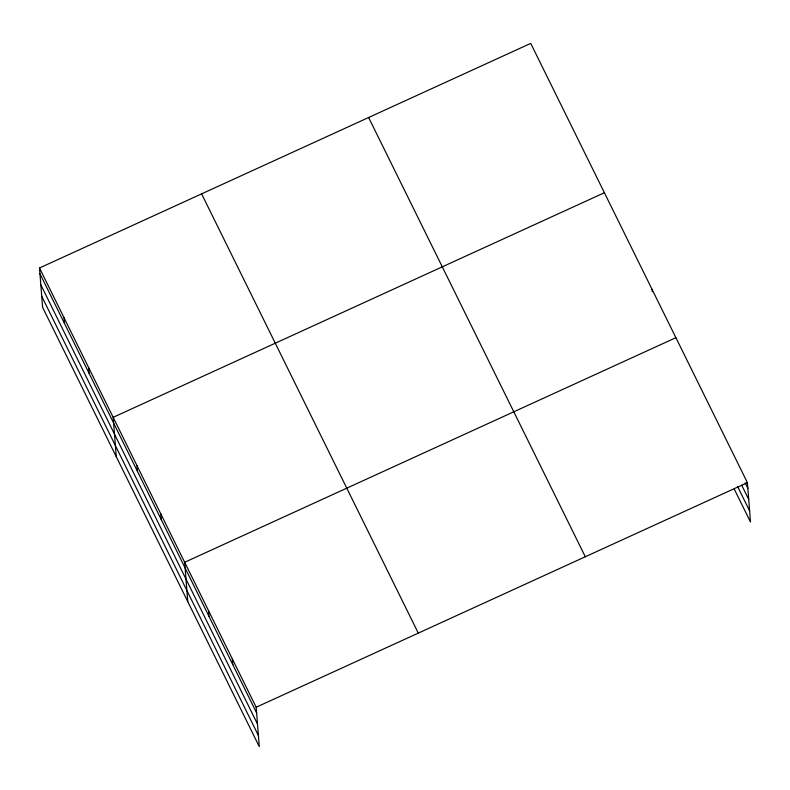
<?xml version="1.0" encoding="UTF-8"?>
<svg xmlns="http://www.w3.org/2000/svg" width="790" height="790" viewBox="0 0 790 790"><rect width="100%" height="100%" fill="white"/><g stroke="black" fill="none" stroke-linecap="round" stroke-linejoin="round"><path stroke-width="1.19" d="M39.5 267.988L256.177 707.238L259.278 746.609L42.601 307.359L39.5 267.988L530.722 43.391L747.399 482.641L750.5 522.012L734.246 489.069M604.389 192.73L113.168 417.327L116.268 456.709M675.894 337.685L184.672 562.283L187.773 601.654M256.177 707.238L747.399 482.641M745.138 482.858L747.854 488.348M741.682 485.179L748.723 499.458M737.712 486.739L749.621 510.903M368.624 117.503L585.301 556.752M201.608 193.866L418.285 633.116M39.944 273.696L256.632 712.945M40.823 284.805L257.5 724.055M41.722 296.25L258.399 735.5M652.066 289.367L652.244 291.648M232.339 658.919L232.793 664.627M208.511 610.601L208.955 616.309M160.844 513.964L161.288 519.672M137.006 465.646L137.45 471.353M88.618 367.548L89.063 373.255M64.059 317.768L64.504 323.475"/></g></svg>
